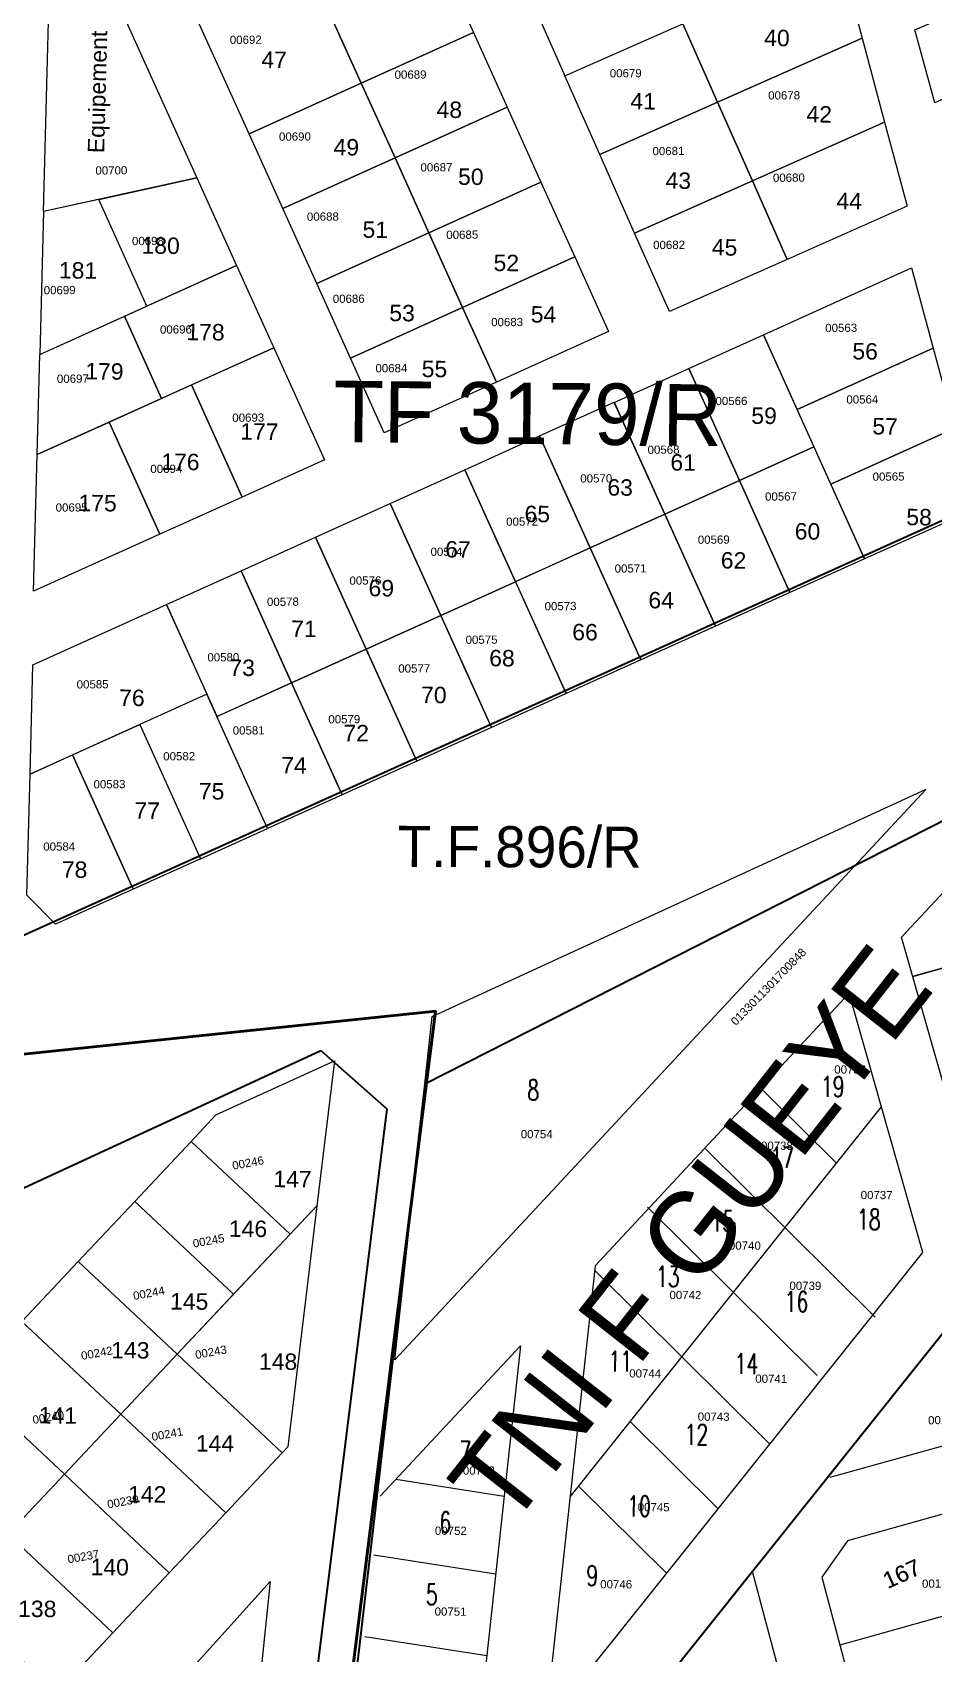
# Model space of a CAD drawing. Header units: metres. Extents: x 251686 to 255059, y 1627526 to 1631912.
# Drawn here: x 253321.8 to 253431.5, y 1629993.5 to 1630190.9 of the extents above; entities that cross this region are included whole.
import ezdxf
from ezdxf.enums import TextEntityAlignment as Align

# ---------------------------------------------------------------- set-up
doc = ezdxf.new("R2010")
doc.units = ezdxf.units.M
doc.header["$MEASUREMENT"] = 0
doc.layers.add('CABA', color=7, linetype='Continuous', lineweight=0)
doc.layers.add('Numero_TF', color=7, linetype='Continuous', lineweight=0)
for name, color, linetype in [('limites_parcelles', 7, 'Continuous'), ('limites_sections', 7, 'Continuous'), ('limites_tf', 7, 'Continuous'), ('numero_lot', 7, 'Continuous'), ('numero_parcelle', 7, 'Continuous')]:
    doc.layers.add(name, color=color, linetype=linetype)
doc.styles.add('Style-Arial', font='arial.ttf')
doc.styles.add('Style-FANCY', font='times.ttf')
doc.styles.add('Style-STANDARD', font='STANDARD.shx')
doc.styles.add('Styledgn000', font='dgn000.shx')
doc.styles.add('Styledgn002', font='dgn002.shx')

msp = doc.modelspace()

# ---------------------------------------------------------------- linework, layer by layer
at = {"layer": 'limites_parcelles', "color": 7, "linetype": 'Continuous', "lineweight": 0}
for p, q in [((253427.626023, 1630080.757219), (253451.527267, 1630106.387214)), ((253439.046344, 1630040.602578), (253427.626023, 1630080.757219)), ((253428.98532, 1630075.977838), (253443.433258, 1630080.012099)), ((253443.52572, 1630080.037917), (253429.077782, 1630076.003656)), ((253390.321005, 1630040.753971), (253421.252358, 1630073.922554)), ((253430.224447, 1630042.376066), (253421.252358, 1630073.922554)), ((253418.472581, 1630014.839357), (253462.045779, 1630069.403395)), ((253410.772577, 1630062.069574), (253419.687973, 1630053.220525)), ((253387.267058, 1630012.621805), (253425.183112, 1630060.10175)), ((253403.727764, 1630054.971942), (253424.38635, 1630034.467093)), ((253396.682951, 1630047.87431), (253417.341537, 1630027.369461)), ((253384.24694, 1629984.801258), (253430.224447, 1630042.376066)), ((253390.321005, 1630040.753971), (253384.24694, 1629984.801258)), ((253390.256808, 1630040.162612), (253411.566338, 1630019.011662)), ((253364.135429, 1630012.674422), (253381.213587, 1630030.987824)), ((253381.213587, 1630030.987824), (253374.151326, 1629965.932102)), ((253473.211437, 1630030.125108), (253418.873341, 1630014.951039)), ((253475.400691, 1630022.43016), (253421.02556, 1630007.246224)), ((253394.580989, 1630021.780592), (253405.289592, 1630011.151679)), ((253366.057075, 1630014.735058), (253379.227993, 1630012.697046)), ((253388.304243, 1630013.920608), (253399.012846, 1630003.291696)), ((253421.02556, 1630007.246224), (253417.919526, 1630002.807401)), ((253363.362342, 1630005.538695), (253378.201638, 1630003.242525)), ((253389.210021, 1629978.195651), (253409.450033, 1630003.540974)), ((253409.447114, 1630003.539971), (253414.392771, 1629984.864007)), ((253417.919526, 1630002.807401), (253426.206662, 1629971.507301)), ((253435.340123, 1629998.783528), (253420.11068, 1629994.530442)), ((253362.281968, 1629995.586567), (253377.121264, 1629993.290398))]:
    msp.add_line(p, q, dxfattribs=at)
at = {"layer": 'limites_parcelles', "color": 7, "linetype": 'Continuous', "lineweight": 0, "elevation": 0.000001, "flags": 128}
for points in [[(253382.819117, 1630194.244758), (253382.815115, 1630194.242762), (253386.631103, 1630185.634761), (253405.760991, 1630194.112733), (253401.944003, 1630202.720735), (253382.819117, 1630194.244758)], [(253321.517047, 1630100.626902), (253326.687498, 1630102.964489), (253334.081372, 1630086.606737), (253324.626896, 1630082.337635), (253321.123619, 1630085.894306), (253321.517047, 1630100.626902)]]:
    msp.add_lwpolyline(points, close=True, dxfattribs=at)
at = {"layer": 'limites_parcelles', "color": 7, "linetype": 'Continuous', "lineweight": 0, "flags": 128}
msp.add_lwpolyline([(253344.147996, 1630059.115234), (253358.573264, 1630065.690825), (253356.436654, 1630048.053954), (253353.163692, 1630044.571097), (253341.116809, 1630055.890588), (253344.147996, 1630059.115234)], close=True, dxfattribs=at)
at = {"layer": 'limites_parcelles', "color": 7, "linetype": 'Continuous', "lineweight": 0}
for points in [[(253355.567683, 1630198.619298, 0.000001), (253370.645852, 1630201.63751, 0.000001), (253375.488637, 1630190.925433, 0.000001), (253361.835169, 1630184.755727, 0.000001)], [(253420.099655, 1630200.468721, 0.000001), (253422.828939, 1630190.233858, 0.000001), (253405.218756, 1630182.429295, 0.000001), (253400.97777, 1630191.993741, 0.000001)], [(253449.449112, 1630199.934986, 0.000001), (253452.969003, 1630192.189296, 0.000001), (253431.679683, 1630182.345585, 0.000001), (253429.239033, 1630191.275146, 0.000001)], [(253340.489515, 1630195.602086, 0.000001), (253355.567683, 1630198.619298, 0.000001), (253361.835169, 1630184.755727, 0.000001), (253348.1817, 1630178.586022, 0.000001)], [(253341.835077, 1630173.219665, 0.000001), (253323.147767, 1630169.113232, 0.000001), (253323.753996, 1630192.25061, 0.000001), (253332.448824, 1630193.991506, 0.000001)], [(253400.97777, 1630191.993741, 0.000001), (253405.218756, 1630182.429295, 0.000001), (253390.87109, 1630176.071316, 0.000001), (253386.631103, 1630185.634761, 0.000001)], [(253375.488637, 1630190.925433, 0.000001), (253379.603108, 1630181.824119, 0.000001), (253365.948639, 1630175.653415, 0.000001), (253361.834169, 1630184.755728, 0.000001)], [(253422.828939, 1630190.233858, 0.000001), (253425.559223, 1630179.999993, 0.000001), (253409.458743, 1630172.864849, 0.000001), (253405.218756, 1630182.429295, 0.000001)], [(253361.835169, 1630184.755727, 0.000001), (253365.949639, 1630175.653414, 0.000001), (253352.29617, 1630169.483708, 0.000001), (253348.1817, 1630178.586022, 0.000001)], [(253379.603108, 1630181.824119, 0.000001), (253383.717579, 1630172.721805, 0.000001), (253370.06311, 1630166.552101, 0.000001), (253365.94864, 1630175.654415, 0.000001)], [(253405.218756, 1630182.429295, 0.000001), (253409.458743, 1630172.864849, 0.000001), (253395.111077, 1630166.506871, 0.000001), (253390.871089, 1630176.070316, 0.000001)], [(253409.458743, 1630172.864849, 0.000001), (253425.559223, 1630179.999993, 0.000001), (253428.288509, 1630169.767129, 0.000001), (253413.698729, 1630163.300404, 0.000001)], [(253365.94964, 1630175.654414, 0.000001), (253370.06411, 1630166.5521, 0.000001), (253356.409642, 1630160.382395, 0.000001), (253352.295172, 1630169.484709, 0.000001)], [(253346.654908, 1630162.551612, 0.000001), (253335.736736, 1630157.618042, 0.000001), (253329.872318, 1630170.591191, 0.000001), (253341.835077, 1630173.219665, 0.000001)], [(253383.717579, 1630172.721805, 0.000001), (253387.83205, 1630163.620492, 0.000001), (253374.178582, 1630157.450786, 0.000001), (253370.06411, 1630166.5521, 0.000001)], [(253395.112077, 1630166.50687, 0.000001), (253409.458743, 1630172.864849, 0.000001), (253413.698729, 1630163.300404, 0.000001), (253399.351062, 1630156.941425, 0.000001)], [(253329.872318, 1630170.591191, 0.000001), (253323.147767, 1630169.113232, 0.000001), (253322.692556, 1630151.723699, 0.000001), (253335.736736, 1630157.618042, 0.000001)], [(253370.06411, 1630166.5521, 0.000001), (253374.178582, 1630157.450786, 0.000001), (253360.524113, 1630151.281082, 0.000001), (253356.409643, 1630160.383395, 0.000001)], [(253333.005442, 1630156.383902, 0.000001), (253346.654908, 1630162.551612, 0.000001), (253351.179425, 1630152.538868, 0.000001), (253337.53196, 1630146.372156, 0.000001)], [(253391.946519, 1630154.517178, 0.000001), (253378.293052, 1630148.348473, 0.000001), (253374.178582, 1630157.450786, 0.000001), (253387.83205, 1630163.620492, 0.000001)], [(253410.791112, 1630154.118444, 0.000001), (253428.816657, 1630162.268572, 0.000001), (253431.467429, 1630152.500791, 0.000001), (253414.906583, 1630145.017129, 0.000001)], [(253333.005442, 1630156.383902, 0.000001), (253337.53196, 1630146.372156, 0.000001), (253322.372778, 1630139.522027, 0.000001), (253322.692556, 1630151.723699, 0.000001)], [(253374.178582, 1630157.450786, 0.000001), (253378.293052, 1630148.348473, 0.000001), (253364.641579, 1630142.174765, 0.000001), (253360.524113, 1630151.281082, 0.000001)], [(253401.706806, 1630150.010955, 0.000001), (253410.791112, 1630154.118444, 0.000001), (253416.956834, 1630140.48098, 0.000001), (253407.870529, 1630136.374493, 0.000001)], [(253351.179425, 1630152.538868, 0.000001), (253357.34913, 1630138.8844, 0.000001), (253347.339388, 1630134.361879, 0.000001), (253341.167682, 1630148.01435, 0.000001)], [(253414.905582, 1630145.01613, 0.000001), (253431.467429, 1630152.500791, 0.000001), (253434.111225, 1630142.755017, 0.000001), (253419.013072, 1630135.931824, 0.000001)], [(253392.628486, 1630145.890459, 0.000001), (253401.712792, 1630149.997948, 0.000001), (253407.878514, 1630136.360484, 0.000001), (253398.792209, 1630132.253997, 0.000001)], [(253341.167682, 1630148.01435, 0.000001), (253347.339388, 1630134.361879, 0.000001), (253337.329647, 1630129.839359, 0.000001), (253331.15994, 1630143.491828, 0.000001)], [(253383.540191, 1630141.793974, 0.000001), (253392.624497, 1630145.901463, 0.000001), (253398.78922, 1630132.264, 0.000001), (253389.703914, 1630128.157512, 0.000001)], [(253331.15994, 1630143.491828, 0.000001), (253337.329647, 1630129.839359, 0.000001), (253321.937355, 1630122.884474, 0.000001), (253322.372778, 1630139.522027, 0.000001)], [(253434.111225, 1630142.755017, 0.000001), (253436.764989, 1630132.979232, 0.000001), (253423.120559, 1630126.845518, 0.000001), (253419.013072, 1630135.931824, 0.000001)], [(253374.453886, 1630137.687487, 0.000001), (253383.538192, 1630141.794976, 0.000001), (253389.703915, 1630128.158512, 0.000001), (253380.617609, 1630124.051025, 0.000001)], [(253407.870529, 1630136.374493, 0.000001), (253416.954835, 1630140.481982, 0.000001), (253423.120558, 1630126.844518, 0.000001), (253414.034252, 1630122.73803, 0.000001)], [(253365.36958, 1630133.580998, 0.000001), (253374.453887, 1630137.688487, 0.000001), (253380.618609, 1630124.051024, 0.000001), (253371.533304, 1630119.944536, 0.000001)], [(253398.785224, 1630132.268004, 0.000001), (253407.87053, 1630136.375493, 0.000001), (253414.035253, 1630122.739029, 0.000001), (253404.949947, 1630118.631541, 0.000001)], [(253356.283274, 1630129.473511, 0.000001), (253365.36758, 1630133.581, 0.000001), (253371.533303, 1630119.943536, 0.000001), (253362.446997, 1630115.837049, 0.000001)], [(253389.703914, 1630128.157512, 0.000001), (253398.788221, 1630132.265001, 0.000001), (253404.953943, 1630118.627537, 0.000001), (253395.867638, 1630114.52105, 0.000001)], [(253347.197968, 1630125.366023, 0.000001), (253356.282274, 1630129.473512, 0.000001), (253362.447996, 1630115.836048, 0.000001), (253353.361691, 1630111.729561, 0.000001)], [(253380.616614, 1630124.056026, 0.000001), (253389.700921, 1630128.163515, 0.000001), (253395.866643, 1630114.526051, 0.000001), (253386.780338, 1630110.419564, 0.000001)], [(253338.112661, 1630121.258534, 0.000001), (253347.197968, 1630125.366023, 0.000001), (253353.36269, 1630111.728559, 0.000001), (253344.277385, 1630107.622071, 0.000001)], [(253371.533304, 1630119.944536, 0.000001), (253380.61761, 1630124.052025, 0.000001), (253386.783332, 1630110.414561, 0.000001), (253377.697027, 1630106.308074, 0.000001)], [(253338.112661, 1630121.258534, 0.000001), (253343.041247, 1630110.356367, 0.000001), (253321.517047, 1630100.626902, 0.000001), (253321.870962, 1630113.914539, 0.000001)], [(253362.445004, 1630115.843051, 0.000001), (253371.52931, 1630119.95054, 0.000001), (253377.695032, 1630106.313076, 0.000001), (253368.608727, 1630102.206589, 0.000001)], [(253353.358698, 1630111.736564, 0.000001), (253362.444005, 1630115.844052, 0.000001), (253368.608727, 1630102.206589, 0.000001), (253359.523422, 1630098.100101, 0.000001)], [(253344.273393, 1630107.630076, 0.000001), (253353.357699, 1630111.737565, 0.000001), (253359.523422, 1630098.100101, 0.000001), (253350.437116, 1630093.993613, 0.000001)], [(253343.041247, 1630110.356367, 0.000001), (253334.864372, 1630106.659928, 0.000001), (253342.257249, 1630090.305177, 0.000001), (253350.437116, 1630093.993613, 0.000001)], [(253326.687498, 1630102.964489, 0.000001), (253334.864372, 1630106.659928, 0.000001), (253342.259244, 1630090.300175, 0.000001), (253334.081372, 1630086.606737, 0.000001)], [(253370.45255, 1630071.08292), (253430.597548, 1630098.775488), (253365.942576, 1630029.294441)], [(253341.11781, 1630055.889589), (253353.163692, 1630044.571097), (253346.299065, 1630037.265103), (253334.253182, 1630048.584596)], [(253334.253182, 1630048.584596), (253346.299065, 1630037.265103), (253339.433437, 1630029.960109), (253327.388555, 1630041.279602)], [(253356.436654, 1630048.053954), (253352.879272, 1630018.695839), (253352.195908, 1630017.967242), (253339.433437, 1630029.960109)], [(253327.388555, 1630041.279602), (253339.433437, 1630029.960109), (253332.569809, 1630022.655117), (253320.523927, 1630033.974609)], [(253320.523927, 1630033.974609), (253332.569809, 1630022.655117), (253325.705182, 1630015.350123), (253313.6593, 1630026.668616)], [(253339.433437, 1630029.960109), (253352.195908, 1630017.967242), (253345.331279, 1630010.663249), (253332.569809, 1630022.655117)], [(253313.6593, 1630026.668616), (253325.705182, 1630015.350123), (253318.840554, 1630008.04513), (253306.795671, 1630019.364623)], [(253332.569809, 1630022.655117), (253345.331279, 1630010.663249), (253338.466652, 1630003.357255), (253325.705182, 1630015.350123)], [(253325.705182, 1630015.350123), (253338.466652, 1630003.357255), (253331.602024, 1629996.052262), (253318.840554, 1630008.04513)], [(253318.840554, 1630008.04513), (253331.602024, 1629996.052262), (253324.737397, 1629988.747269), (253311.975926, 1630000.740137)], [(253350.729594, 1630002.282956), (253348.169493, 1629977.187713), (253337.165756, 1629987.195114)], [(253311.975926, 1630000.740137), (253324.737397, 1629988.747269), (253317.876766, 1629981.445279), (253305.114296, 1629993.438146)]]:
    msp.add_3dface(points, dxfattribs=at)
at = {"layer": 'limites_sections', "color": 112, "linetype": 'Continuous', "lineweight": 40, "flags": 128}
for points in [[(253571.047075, 1630723.599568), (253600.186297, 1630706.548526), (253621.817231, 1630711.994443), (253628.041124, 1630687.554872), (253678.208666, 1630517.218459), (253711.262634, 1630399.425895), (253749.054407, 1630241.188111), (253786.719032, 1630083.077529), (253667.019158, 1630061.048467), (253520.677582, 1630008.003458), (253349.874626, 1629905.007271), (253370.894891, 1630071.745612), (253278.664905, 1630062.128606), (253271.082561, 1630189.80614), (253238.792095, 1630544.179111), (253486.322083, 1630710.425653), (253532.904976, 1630728.2652), (253571.047075, 1630723.599568)], [(253271.082561, 1630189.80614), (253278.664905, 1630062.128606), (253370.894891, 1630071.745612), (253349.874626, 1629905.007271), (253292.368569, 1629875.259507), (253264.420561, 1629860.905626), (253283.218148, 1629825.843437), (253276.081556, 1629797.159611), (253264.682639, 1629775.428157), (253237.804257, 1629775.925126), (253235.595435, 1629794.865847), (253170.148154, 1629824.108553), (253140.065621, 1629837.233099), (253052.3, 1629847.28), (252785.968318, 1629991.31478), (252450.61003, 1630145.344805), (252531.297233, 1630284.326266), (252789.440449, 1630429.782946), (252981.389636, 1630375.006406), (253177.316609, 1630501.61916), (253238.792095, 1630544.179111), (253271.082561, 1630189.80614)]]:
    msp.add_lwpolyline(points, close=True, dxfattribs=at)
at = {"layer": 'limites_tf', "color": 5, "linetype": 'Continuous', "lineweight": 30}
for p, q in [((253545.182213, 1630152.106053), (253369.566582, 1630062.844335)), ((253354.575236, 1629934.786367), (253486.046311, 1630099.45411)), ((253369.566582, 1630062.844335), (253354.635447, 1629934.846155))]:
    msp.add_line(p, q, dxfattribs=at)
at = {"layer": 'limites_tf', "color": 5, "linetype": 'Continuous', "lineweight": 30, "elevation": 0.000001, "flags": 128}
msp.add_lwpolyline([(253548.016539, 1630236.325605), (253564.532354, 1630191.099612), (253272.339917, 1630059.131794), (253275.887626, 1630063.654776), (253281.717567, 1630158.440612), (253316.436819, 1630191.875884), (253332.171432, 1630206.5114), (253337.580721, 1630195.943993), (253395.310345, 1630207.028158), (253414.974952, 1630206.411548), (253417.55458, 1630207.314499), (253487.823971, 1630231.637666), (253546.976117, 1630239.14669), (253548.016539, 1630236.325605)], close=True, dxfattribs=at)
at = {"layer": 'limites_tf', "color": 5, "linetype": 'Continuous', "lineweight": 30, "flags": 128}
for points in [[(253279.700547, 1629891.813306), (253221.405171, 1629858.895054), (253219.697856, 1629860.83999), (253270.610229, 1629916.053647), (253209.830254, 1629971.036818), (253248.555225, 1630016.88203), (253356.895815, 1630066.958405)], [(253356.895815, 1630066.958405), (253364.936224, 1630059.870694), (253349.061237, 1629931.920399), (253338.151387, 1629923.424538), (253279.700547, 1629891.813306)]]:
    msp.add_lwpolyline(points, dxfattribs=at)

# ---------------------------------------------------------------- texts
at = {"layer": 'CABA', "color": 140, "linetype": 'Continuous', "lineweight": 40, "insert": (253401.922806, 1630044.46695), "char_height": 10.000291, "attachment_point": 5, "rotation": 51.81977077, "line_spacing_factor": 0.6, "style": 'Style-FANCY'}
msp.add_mtext('\\FFANCY;TNI F GUEYE', dxfattribs=at)
at = {"layer": 'numero_lot', "color": 7, "linetype": 'Continuous', "lineweight": 0, "style": 'Style-STANDARD', "width": 0.73835}
for s, p in [('8', (253382.775478, 1630062.149983)), ('19', (253419.23598, 1630062.555625)), ('17', (253413.057324, 1630053.930221)), ('18', (253423.631108, 1630046.389824)), ('15', (253405.820421, 1630046.171314)), ('13', (253399.152644, 1630039.441623)), ('16', (253414.831181, 1630036.371814)), ('11', (253393.38047, 1630029.109316)), ('14', (253408.725783, 1630028.811016)), ('12', (253402.636692, 1630020.178437)), ('7', (253374.497223, 1630018.149673)), ('10', (253395.648765, 1630011.473287)), ('6', (253372.063022, 1630009.524061)), ('9', (253389.964108, 1630003.001011)), ('5', (253370.429984, 1630000.711587))]:
    msp.add_text(s, height=2.49879, rotation=359.79223, dxfattribs=at).set_placement(p, align=Align.MIDDLE_CENTER)
at = {"layer": 'numero_lot', "color": 7, "linetype": 'Continuous', "lineweight": 0, "char_height": 2, "attachment_point": 1}
for s, insert, rotation, line_spacing_factor, style in [('\\fArial|b0|i0|c00|p39;Equipement', (253328.530917, 1630176.264547, 0.000001), 88.49982472, 0.6, 'Styledgn002'), ('\\fArial|b0|i0|c00|p39;40', (253410.912479, 1630191.300955, 0.000001), 358.99738738, 0.6, 'Styledgn000'), ('\\fArial|b0|i0|c00|p39;47', (253349.684262, 1630188.629785, 0.000001), 359.41224936, 0.6, 'Styledgn000'), ('\\fArial|b0|i0|c00|p39;48', (253371.012865, 1630182.545447, 0.000001), 359.41224936, 0.6, 'Styledgn000'), ('\\fArial|b0|i0|c00|p39;41', (253394.623606, 1630183.595088, 0.000001), 358.99738738, 0.6, 'Styledgn000'), ('\\fArial|b0|i0|c00|p39;42', (253416.062074, 1630182.00424, 0.000001), 358.99738738, 0.6, 'Styledgn000'), ('\\fArial|b0|i0|c00|p39;49', (253358.479102, 1630177.981505, 0.000001), 359.41224936, 0.6, 'Styledgn000'), ('\\fArial|b0|i0|c00|p39;50', (253373.635818, 1630174.383525, 0.000001), 359.41224936, 0.6, 'Styledgn000'), ('\\fArial|b0|i0|c00|p39;43', (253398.904888, 1630173.925839, 0.000001), 358.99738738, 0.6, 'Styledgn000'), ('\\fArial|b0|i0|c00|p39;44', (253419.711137, 1630171.433167, 0.000001), 358.99738738, 0.6, 'Styledgn000'), ('\\fArial|b0|i0|c00|p39;51', (253362.004136, 1630167.934766, 0.000001), 359.41224936, 0.6, 'Styledgn000'), ('\\fArial|b0|i0|c00|p39;180', (253335.094515, 1630166.001614, 0.000001), 359.41224936, 0.6, 'Styledgn000'), ('\\fArial|b0|i0|c00|p39;45', (253404.536479, 1630165.797623, 0.000001), 358.99738738, 0.6, 'Styledgn000'), ('\\fArial|b0|i0|c00|p39;181', (253325.036348, 1630162.983145, 0.000001), 359.41224936, 0.6, 'Styledgn000'), ('\\fArial|b0|i0|c00|p39;52', (253377.954193, 1630163.885828, 0.000001), 359.41224936, 0.6, 'Styledgn000'), ('\\fArial|b0|i0|c00|p39;53', (253365.263965, 1630157.780453, 0.000001), 359.41224936, 0.6, 'Styledgn000'), ('\\fArial|b0|i0|c00|p39;54', (253382.484913, 1630157.611483, 0.000001), 359.41224936, 0.6, 'Styledgn000'), ('\\fArial|b0|i0|c00|p39;178', (253340.555487, 1630155.467889, 0.000001), 359.41224936, 0.6, 'Styledgn000'), ('\\fArial|b0|i0|c00|p39;56', (253421.641571, 1630153.125178, 0.000001), 359.40841075, 0.6, 'Styledgn000'), ('\\fArial|b0|i0|c00|p39;179', (253328.252475, 1630150.68877, 0.000001), 359.41224936, 0.6, 'Styledgn000'), ('\\fArial|b0|i0|c00|p39;55', (253369.206163, 1630150.970152, 0.000001), 359.41224936, 0.6, 'Styledgn000'), ('\\fArial|b0|i0|c00|p39;59', (253409.335334, 1630145.276061, 0.000001), 359.40841075, 0.6, 'Styledgn000'), ('\\fArial|b0|i0|c00|p39;177', (253347.115812, 1630143.361013, 0.000001), 359.41224936, 0.6, 'Styledgn000'), ('\\fArial|b0|i0|c00|p39;57', (253424.070999, 1630143.987694, 0.000001), 359.40841075, 0.6, 'Styledgn000'), ('\\fArial|b0|i0|c00|p39;176', (253337.497943, 1630139.671082, 0.000001), 359.41224936, 0.6, 'Styledgn000'), ('\\fArial|b0|i0|c00|p39;61', (253399.489509, 1630139.587349, 0.000001), 359.40841075, 0.6, 'Styledgn000'), ('\\fArial|b0|i0|c00|p39;63', (253391.81718, 1630136.538466, 0.000001), 359.40841075, 0.6, 'Styledgn000'), ('\\fArial|b0|i0|c00|p39;175', (253327.418676, 1630134.646635, 0.000001), 359.41224936, 0.6, 'Styledgn000'), ('\\fArial|b0|i0|c00|p39;65', (253381.725187, 1630133.310862, 0.000001), 359.40841075, 0.6, 'Styledgn000'), ('\\fArial|b0|i0|c00|p39;58', (253428.210405, 1630132.931353, 0.000001), 359.40841075, 0.6, 'Styledgn000'), ('\\fArial|b0|i0|c00|p39;60', (253414.622985, 1630131.19741, 0.000001), 359.40841075, 0.6, 'Styledgn000'), ('\\fArial|b0|i0|c00|p39;67', (253372.064665, 1630129.001976, 0.000001), 359.40841075, 0.6, 'Styledgn000'), ('\\fArial|b0|i0|c00|p39;62', (253405.622533, 1630127.665664, 0.000001), 359.40841075, 0.6, 'Styledgn000'), ('\\fArial|b0|i0|c00|p39;69', (253362.735729, 1630124.281678, 0.000001), 359.40841075, 0.6, 'Styledgn000'), ('\\fArial|b0|i0|c00|p39;64', (253396.806879, 1630122.812298, 0.000001), 359.40841075, 0.6, 'Styledgn000'), ('\\fArial|b0|i0|c00|p39;71', (253353.314271, 1630119.329841, 0.000001), 359.40841075, 0.6, 'Styledgn000'), ('\\fArial|b0|i0|c00|p39;66', (253387.536124, 1630118.923704, 0.000001), 359.40841075, 0.6, 'Styledgn000'), ('\\fArial|b0|i0|c00|p39;68', (253377.423797, 1630115.755357, 0.000001), 359.40841075, 0.6, 'Styledgn000'), ('\\fArial|b0|i0|c00|p39;73', (253345.79578, 1630114.586818, 0.000001), 359.40841075, 0.6, 'Styledgn000'), ('\\fArial|b0|i0|c00|p39;76', (253332.373332, 1630110.926637, 0.000001), 359.40841075, 0.6, 'Styledgn000'), ('\\fArial|b0|i0|c00|p39;70', (253369.133751, 1630111.269206, 0.000001), 359.40841075, 0.6, 'Styledgn000'), ('\\fArial|b0|i0|c00|p39;72', (253359.677226, 1630106.631936, 0.000001), 359.40841075, 0.6, 'Styledgn000'), ('\\fArial|b0|i0|c00|p39;74', (253352.101465, 1630102.702272, 0.000001), 359.40841075, 0.6, 'Styledgn000'), ('\\fArial|b0|i0|c00|p39;75', (253342.076322, 1630099.543535, 0.000001), 359.40841075, 0.6, 'Styledgn000'), ('\\fArial|b0|i0|c00|p39;77', (253334.230944, 1630097.190749, 0.000001), 359.40841075, 0.6, 'Styledgn000'), ('\\fArial|b0|i0|c00|p39;78', (253325.394396, 1630090.004999, 0.000001), 359.40841075, 0.6, 'Styledgn000'), ('\\fArial|b0|i0|c00|p39;147', (253351.1448, 1630052.320814), 359.5719965, 0.6, 'Styledgn000'), ('\\fArial|b0|i0|c00|p39;146', (253345.726218, 1630046.272024), 359.5719965, 0.6, 'Styledgn000'), ('\\fArial|b0|i0|c00|p39;145', (253338.566613, 1630037.412834), 359.5719965, 0.6, 'Styledgn000'), ('\\fArial|b0|i0|c00|p39;143', (253331.40324, 1630031.473735), 359.5719965, 0.6, 'Styledgn000'), ('\\fArial|b0|i0|c00|p39;148', (253349.390163, 1630030.088275), 359.5719965, 0.6, 'Styledgn000'), ('\\fArial|b0|i0|c00|p39;141', (253322.576986, 1630023.541914), 359.5719965, 0.6, 'Styledgn000'), ('\\fArial|b0|i0|c00|p39;144', (253341.702173, 1630020.126776), 359.5719965, 0.6, 'Styledgn000'), ('\\fArial|b0|i0|c00|p39;142', (253333.456223, 1630013.928206), 359.5719965, 0.6, 'Styledgn000'), ('\\fArial|b0|i0|c00|p39;140', (253328.893131, 1630005.060377), 359.5719965, 0.6, 'Styledgn000'), ('\\fArial|b0|i0|c00|p39;167', (253425.092414, 1630003.182256), 24.27175487, 0.72, 'Style-FANCY'), ('\\fArial|b0|i0|c00|p39;167', (253425.116832, 1630003.193267), 24.27175487, 0.72, 'Style-FANCY'), ('\\fArial|b0|i0|c00|p39;138', (253320.070426, 1629999.980677), 359.5719965, 0.6, 'Styledgn000')]:
    msp.add_mtext(s, dxfattribs=dict(at, insert=insert, rotation=rotation, line_spacing_factor=line_spacing_factor, style=style))
at = {"layer": 'numero_parcelle', "color": 5, "linetype": 'Continuous', "lineweight": 0, "style": 'Style-Arial'}
for s, rotation, p in [('00692', 0.37413, (253345.831369, 1630190.53356, 0.000021)), ('00689', 0.37413, (253365.894317, 1630186.294023, 0.000021)), ('00679', 0.37413, (253392.093161, 1630186.465098, 0.000021)), ('00678', 0.37413, (253411.375483, 1630183.763009, 0.000021)), ('00690', 0.37413, (253351.816171, 1630178.746456, 0.000021)), ('00681', 0.37413, (253397.292301, 1630176.986683, 0.000021)), ('00700', 0.37413, (253329.469182, 1630174.625704, 0.000021)), ('00687', 0.37413, (253369.050397, 1630175.00263, 0.000021)), ('00680', 0.37413, (253411.954655, 1630173.740244, 0.000021)), ('00688', 0.37413, (253355.219031, 1630168.999221, 0.000021)), ('00698', 0.37413, (253333.918829, 1630166.032132, 0.000021)), ('00685', 0.37413, (253372.186332, 1630166.796197, 0.000021)), ('00682', 0.37413, (253397.36694, 1630165.556344, 0.000021)), ('00699', 0.37413, (253323.16968, 1630160.048849, 0.000021)), ('00686', 0.37413, (253358.366717, 1630158.993228, 0.000021)), ('00683', 0.37413, (253377.649922, 1630156.155921, 0.000021)), ('00696', 0.37413, (253337.328403, 1630155.256576, 0.000021)), ('00563', 0.37413, (253418.323493, 1630155.449377, 0.000021)), ('00684', 0.37413, (253363.559143, 1630150.543132, 0.000021)), ('00697', 0.37413, (253324.781294, 1630149.261553, 0.000021)), ('00566', 0.37413, (253404.961872, 1630146.54758, 0.000021)), ('00564', 0.37413, (253420.896596, 1630146.73558, 0.000021)), ('00693', 0.37413, (253346.131857, 1630144.516242, 0.000021)), ('00568', 0.37413, (253396.697128, 1630140.617248, 0.000021)), ('00694', 0.37413, (253336.15494, 1630138.280911, 0.000021)), ('00570', 0.37413, (253388.500357, 1630137.121853, 0.000021)), ('00565', 0.37413, (253424.091648, 1630137.339777, 0.000021)), ('00567', 0.37413, (253410.992824, 1630134.918181, 0.000021)), ('00695', 0.37413, (253324.626843, 1630133.577997, 0.000021)), ('00572', 0.37413, (253379.476398, 1630131.858148, 0.000021)), ('00569', 0.37413, (253402.807564, 1630129.659952, 0.000021)), ('00574', 0.37413, (253370.274285, 1630128.188292, 0.000021)), ('00576', 0.37413, (253360.400117, 1630124.681944, 0.000021)), ('00571', 0.37413, (253392.681787, 1630126.151961, 0.000021)), ('00578', 0.37413, (253350.352179, 1630122.09789, 0.000021)), ('00573', 0.37413, (253384.156662, 1630121.563097, 0.000021)), ('00575', 0.37413, (253374.53794, 1630117.470781, 0.000021)), ('00580', 0.37413, (253343.099354, 1630115.334685, 0.000021)), ('00577', 0.37413, (253366.341169, 1630113.975386, 0.000021)), ('00585', 0.37413, (253327.184912, 1630112.040739, 0.000021)), ('00579', 0.37413, (253357.826459, 1630107.791577, 0.000021)), ('00581', 0.37413, (253346.18458, 1630106.429481, 0.000021)), ('00582', 0.37413, (253337.726451, 1630103.283444, 0.000021)), ('00583', 0.37413, (253329.239539, 1630099.874368, 0.000021)), ('00584', 0.37413, (253323.120235, 1630092.286401, 0.000021)), ('00246', 10.48413, (253346.051239, 1630053.408998)), ('00245', 10.48413, (253341.24882, 1630043.931752)), ('00244', 10.48413, (253333.978986, 1630037.551127)), ('00242', 10.48413, (253327.642907, 1630030.251577)), ('00243', 10.48413, (253341.531786, 1630030.368936)), ('00240', 10.48413, (253321.731976, 1630022.450083)), ('00241', 10.48413, (253336.228589, 1630020.381923)), ('00239', 10.48413, (253330.826267, 1630012.163447)), ('00237', 10.48413, (253326.000356, 1630005.466449))]:
    msp.add_text(s, height=1, rotation=rotation, dxfattribs=at).set_placement(p, align=Align.TOP_LEFT)
at = {"layer": 'numero_parcelle', "color": 5, "lineweight": 0, "style": 'Style-Arial'}
for s, rotation, p in [('0133011301700848', 45.79223, (253406.721943, 1630070.623812)), ('00736', 359.79223, (253419.426624, 1630065.151818)), ('00754', 359.79223, (253381.25676, 1630057.273223)), ('00738', 359.79223, (253410.502402, 1630055.86598)), ('00737', 359.79223, (253422.642229, 1630049.861668)), ('00740', 359.79223, (253406.60015, 1630043.707708)), ('00742', 359.79223, (253399.36524, 1630037.689706)), ('00739', 359.79223, (253413.96323, 1630038.812038)), ('00744', 359.79223, (253394.465961, 1630028.13743)), ('00741', 359.79223, (253409.812406, 1630027.494145)), ('00743', 359.79223, (253402.799669, 1630022.874672)), ('00144', 1.13223, (253430.838857, 1630022.423553, 0.00127)), ('00753', 359.79223, (253374.209657, 1630016.311292)), ('00745', 359.79223, (253395.49724, 1630011.847828)), ('00752', 359.79223, (253370.807173, 1630008.978203)), ('00746', 359.79223, (253390.934058, 1630002.462228)), ('00137', 1.13223, (253430.100471, 1630002.517345, 0.00127)), ('00751', 359.79223, (253370.77148, 1629999.135459))]:
    msp.add_text(s, height=1, rotation=rotation, dxfattribs=at).set_placement(p, align=Align.TOP_LEFT)
at = {"layer": 'numero_tf', "color": 4, "linetype": 'Continuous', "lineweight": 0, "style": 'Styledgn002'}
msp.add_text('TF 3179/R', height=7.482, rotation=359.408405, dxfattribs=at).set_placement((253382.109339, 1630144.555284, 0.000001), align=Align.MIDDLE_CENTER)
at = {"layer": 'numero_tf', "color": 4, "linetype": 'Continuous', "lineweight": 0, "insert": (253381.132141, 1630091.732885), "char_height": 4.999998, "attachment_point": 5, "rotation": 359.79327628, "line_spacing_factor": 0.806439, "style": 'Style-FANCY'}
msp.add_mtext('\\FFANCY;T.F.896/R', dxfattribs=at)

doc.saveas('drawing.dxf')
